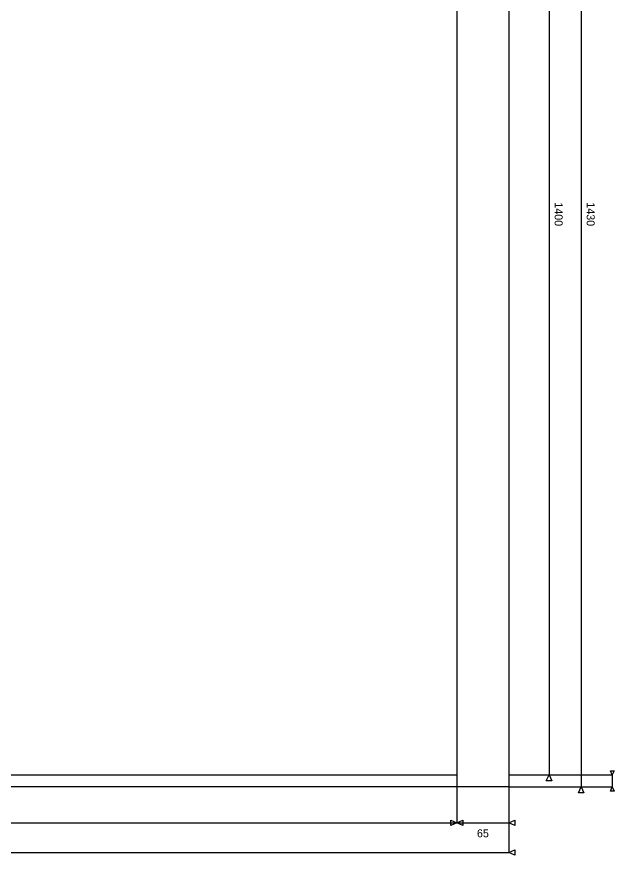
# Model space of a CAD drawing. Header units: millimetres. Extents: x 42 to 3058, y 353 to 2599.
# Drawn here: x 1636 to 2381, y 415 to 1462 of the extents above; entities that cross this region are included whole.
import ezdxf
from ezdxf.enums import TextEntityAlignment as Align

# ---------------------------------------------------------------- set-up
doc = ezdxf.new("R2010")
doc.units = ezdxf.units.MM
doc.layers.add('DRAWING', color=7, linetype='Continuous')
doc.layers.add('TEXT', color=7, linetype='Continuous')

msp = doc.modelspace()

# ---------------------------------------------------------------- linework, layer by layer
at = {"layer": 'DRAWING', "linetype": 'CONTINUOUS', "true_color": 0x111111}
for p, q in [((2185, 1930), (2185, 500)), ((2250, 1930), (2250, 500)), ((855, 515), (2185, 515)), ((2250, 500), (670, 500))]:
    msp.add_line(p, q, dxfattribs=at)
at = {"layer": 'DRAWING', "linetype": 'CONTINUOUS', "true_color": 0xff6a00}
for p, q in [((2340, 1930), (2340, 500)), ((2300, 1915), (2300, 515)), ((2250, 515), (2300, 515)), ((2250, 515), (2379, 515)), ((2379, 515), (2379, 500)), ((2185, 500), (2185, 455)), ((2185, 500), (2185, 455)), ((2250, 500), (2250, 455)), ((2250, 500), (2250, 418)), ((2250, 500), (2340, 500)), ((2250, 500), (2379, 500)), ((855, 455), (2185, 455)), ((2185, 455), (2250, 455)), ((820, 418), (2250, 418))]:
    msp.add_line(p, q, dxfattribs=at)
for points in [[(2300, 515), (2303.4, 507.5), (2296.6, 507.5)], [(2379, 515), (2376.6, 520.2), (2381.4, 520.2)], [(2340, 500), (2343.4, 492.5), (2336.6, 492.5)], [(2379, 500), (2381.4, 494.8), (2376.6, 494.8)], [(2185, 455), (2177.5, 451.6), (2177.5, 458.4)], [(2185, 455), (2192.5, 458.4), (2192.5, 451.6)], [(2250, 455), (2257.5, 458.4), (2257.5, 451.6)], [(2250, 418), (2257.5, 421.4), (2257.5, 414.6)]]:
    msp.add_lwpolyline(points, close=True, dxfattribs=at)

# ---------------------------------------------------------------- texts
at = {"layer": 'TEXT', "true_color": 0xff6a00}
for s, p in [('1400', (2312, 1215)), ('1430', (2352, 1215))]:
    msp.add_text(s, height=10, rotation=-90, dxfattribs=at).set_placement(p, align=Align.MIDDLE_CENTER)
msp.add_text('65', height=10, dxfattribs=at).set_placement((2217.5, 442), align=Align.MIDDLE_CENTER)

doc.saveas('drawing.dxf')
